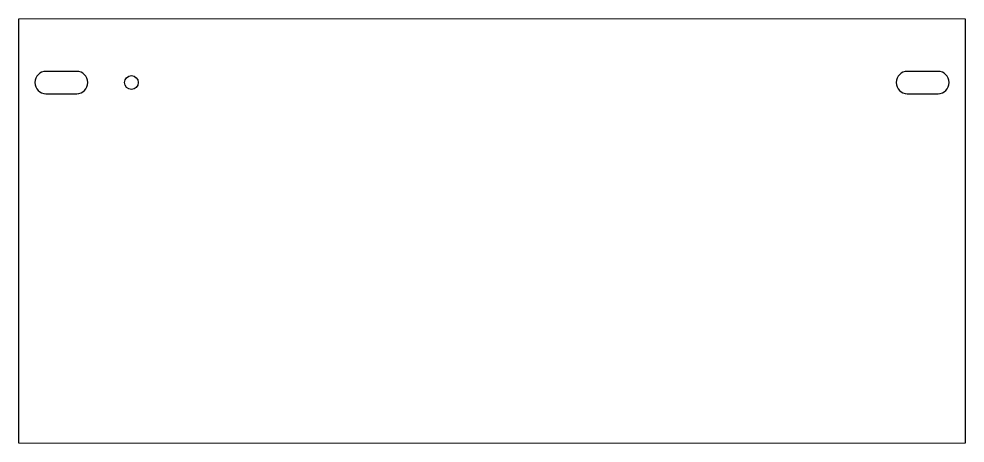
# Paper-space layout 'Layout1' of a CAD drawing. Header units: millimetres. Extents: x 0 to 257, y 40 to 155.
# The model-space entities are those that its viewports show. They can reach past a viewport. Long polylines and large blocks are cut down to what shows.
import ezdxf

# ---------------------------------------------------------------- set-up
doc = ezdxf.new("R2010")
doc.units = ezdxf.units.MM
doc.header["$LTSCALE"] = 10
doc.layers.add('BOLTS', color=6, linetype='Continuous')
doc.layers.add('MEMBERS', color=5, linetype='Continuous')

msp = doc.modelspace()

# ---------------------------------------------------------------- linework, layer by layer
at = {"layer": 'BOLTS', "color": 4, "linetype": 'Continuous'}
for p, q in [((27.25, 75.25), (12.75, 75.25)), ((433.25, 75.25), (418.75, 75.25)), ((12.75, 64.75), (27.25, 64.75)), ((418.75, 64.75), (433.25, 64.75))]:
    msp.add_line(p, q, dxfattribs=at)
at = {"layer": 'BOLTS', "color": 2, "linetype": 'Continuous'}
msp.add_circle((53, 70), 3.25, dxfattribs=at)
at = {"layer": 'BOLTS', "color": 4, "linetype": 'Continuous'}
for centre, start, end in [((12.75, 70), 90.0001, 270.0001), ((27.25, 70), 270.0001, 90.0001), ((418.75, 70), 90, 270), ((433.25, 70), 270, 90)]:
    msp.add_arc(centre, 5.25, start, end, dxfattribs=at)
at = {"layer": 'MEMBERS', "color": 3, "linetype": 'Continuous'}
for p, q in [((0, -100), (0, 100)), ((0, 100), (446, 100)), ((446, 100), (446, -100)), ((446, -100), (0, -100))]:
    msp.add_line(p, q, dxfattribs=at)

psp = doc.layouts.get("Layout1")

# ---------------------------------------------------------------- viewports
at = {"layer": '0'}
psp.add_viewport(center=(128.5, 97.5), size=(257, 115.2454), view_center_point=(223, 0), view_height=199.9979, dxfattribs=at)

doc.saveas('drawing.dxf')
